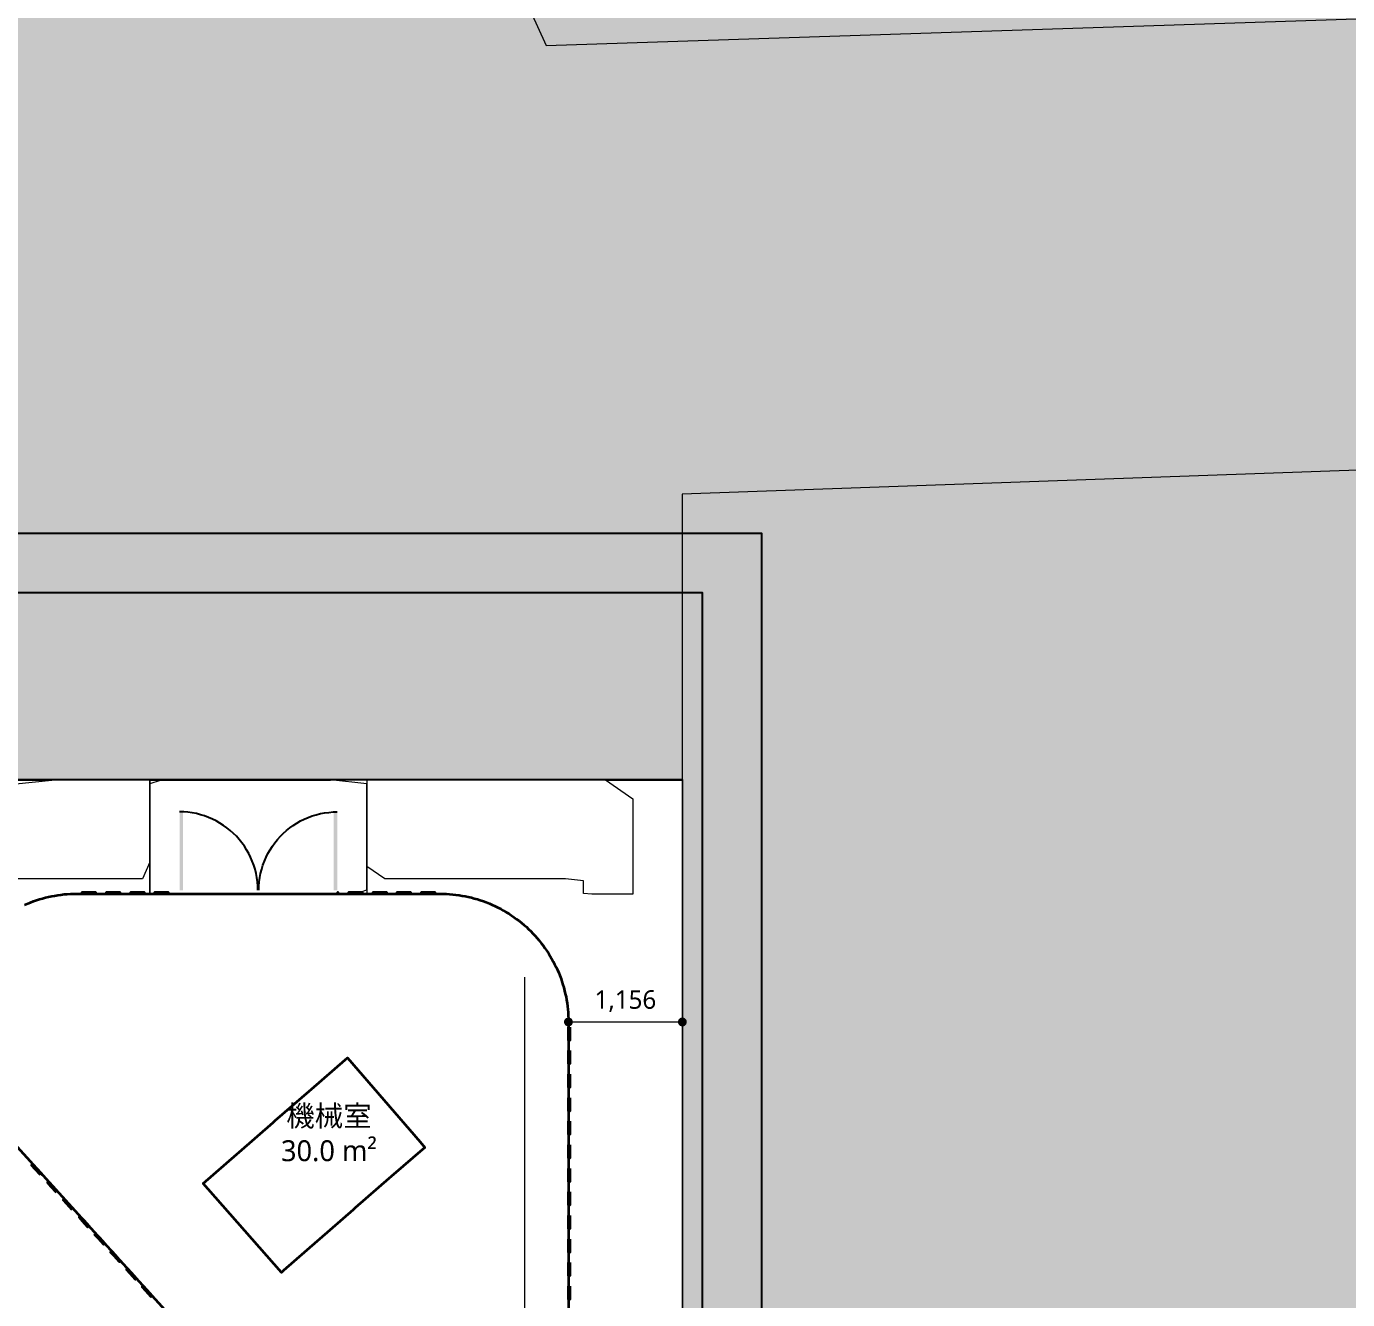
# Model space of a CAD drawing. Header units: millimetres. Extents: x -100577 to 287200, y -212120 to 238461.
# Drawn here: x 76641 to 90043, y 51632 to 64543 of the extents above; entities that cross this region are included whole.
import ezdxf

# ---------------------------------------------------------------- set-up
doc = ezdxf.new("R2010")
doc.units = ezdxf.units.MM
for name, color, linetype, lineweight in [('01_切断（構造・壁）', 7, 'Continuous', 35), ('04_切断（機械室などの塊）', 7, 'Continuous', 35), ('10_見えがかり', 7, 'Continuous', 13), ('30_敷地・外構', 8, 'Continuous', 9), ('50_寸法', 3, 'Continuous', 9), ('60_部屋名・面積', 7, 'Continuous', 13), ('90_図枠', 7, 'Continuous', 25)]:
    doc.layers.add(name, color=color, linetype=linetype, lineweight=lineweight)
doc.styles.add('JP', font='NotoSansCJKjp-Regular.otf')

msp = doc.modelspace()

# ---------------------------------------------------------------- hatches: boundary and pattern name
at = {"layer": '01_切断（構造・壁）'}
for points in [[(77289, 55763), (77342, 55763), (77342, 55757), (77342, 55748), (77289, 55748), (77207, 55748), (77207, 55754), (77207, 55763)], [(77535, 55763), (77588, 55763), (77588, 55757), (77588, 55748), (77535, 55748), (77453, 55748), (77453, 55754), (77453, 55763)], [(77780, 55763), (77834, 55763), (77834, 55757), (77834, 55748), (77780, 55748), (77699, 55748), (77699, 55754), (77699, 55763)], [(78026, 55763), (78080, 55763), (78080, 55757), (78080, 55748), (78026, 55748), (77945, 55748), (77945, 55754), (77945, 55763)], [(79799, 55763), (79799, 55763), (79801, 55763), (79801, 55757), (79801, 55748), (79799, 55748), (79799, 55748), (79799, 55758)], [(79993, 55763), (80047, 55763), (80047, 55757), (80047, 55747), (79993, 55747), (79912, 55748), (79912, 55753), (79912, 55763)], [(80239, 55762), (80292, 55762), (80292, 55757), (80292, 55747), (80239, 55747), (80157, 55747), (80157, 55753), (80157, 55762)], [(80485, 55762), (80538, 55762), (80538, 55757), (80538, 55747), (80485, 55747), (80403, 55747), (80403, 55753), (80403, 55762)], [(80731, 55762), (80784, 55762), (80784, 55756), (80784, 55747), (80731, 55747), (80649, 55747), (80649, 55753), (80649, 55762)], [(82154, 54395), (82154, 54314), (82154, 54260), (82149, 54260), (82139, 54260), (82139, 54314), (82139, 54395), (82145, 54395)], [(82154, 54157), (82154, 54075), (82154, 54022), (82149, 54022), (82139, 54022), (82139, 54075), (82139, 54157), (82145, 54157)], [(82154, 53918), (82154, 53836), (82154, 53783), (82149, 53783), (82139, 53783), (82139, 53836), (82139, 53918), (82145, 53918)], [(82154, 53679), (82154, 53597), (82154, 53544), (82149, 53544), (82139, 53544), (82139, 53597), (82139, 53679), (82145, 53679)], [(82154, 53440), (82154, 53358), (82154, 53305), (82148, 53305), (82139, 53305), (82139, 53358), (82139, 53440), (82145, 53440)], [(82154, 53201), (82154, 53119), (82154, 53066), (82148, 53066), (82139, 53066), (82139, 53119), (82139, 53201), (82145, 53201)], [(76784, 52896), (76729, 52956), (76694, 52996), (76698, 53000), (76705, 53006), (76741, 52967), (76796, 52906), (76791, 52902)], [(82154, 52962), (82154, 52881), (82154, 52827), (82148, 52827), (82139, 52827), (82139, 52881), (82139, 52962), (82145, 52962)], [(76945, 52719), (76890, 52780), (76854, 52819), (76858, 52823), (76865, 52829), (76901, 52790), (76956, 52729), (76951, 52725)], [(82154, 52723), (82154, 52642), (82154, 52588), (82148, 52588), (82139, 52588), (82139, 52642), (82139, 52723), (82145, 52723)], [(77105, 52543), (77050, 52603), (77014, 52643), (77019, 52647), (77025, 52653), (77061, 52613), (77116, 52553), (77112, 52549)], [(77222, 52437), (77277, 52376), (77272, 52372), (77265, 52366), (77211, 52427), (77211, 52427), (77175, 52466), (77179, 52470), (77186, 52476), (77222, 52437)], [(82154, 52485), (82154, 52403), (82154, 52350), (82148, 52350), (82139, 52350), (82139, 52403), (82139, 52485), (82145, 52485)], [(77382, 52260), (77437, 52200), (77433, 52196), (77426, 52190), (77371, 52250), (77371, 52250), (77335, 52290), (77339, 52294), (77346, 52300), (77382, 52260)], [(82154, 52246), (82154, 52164), (82154, 52111), (82148, 52111), (82139, 52111), (82139, 52164), (82139, 52246), (82145, 52246)], [(77542, 52084), (77597, 52023), (77593, 52019), (77586, 52013), (77531, 52074), (77531, 52074), (77495, 52113), (77500, 52117), (77506, 52123), (77542, 52084)], [(82154, 52007), (82154, 51925), (82154, 51872), (82148, 51872), (82139, 51872), (82139, 51925), (82139, 52007), (82145, 52007)], [(77703, 51907), (77758, 51847), (77753, 51843), (77746, 51837), (77692, 51897), (77692, 51897), (77656, 51936), (77660, 51940), (77667, 51947), (77703, 51907)], [(77863, 51731), (77918, 51670), (77914, 51666), (77907, 51660), (77852, 51720), (77816, 51760), (77820, 51764), (77827, 51770), (77863, 51731)], [(82154, 51768), (82154, 51686), (82154, 51633), (82148, 51633), (82139, 51633), (82139, 51686), (82139, 51768), (82145, 51768)]]:
    msp.add_hatch(color=7, dxfattribs=at).paths.add_polyline_path(points)
at = {"layer": '30_敷地・外構'}
msp.add_hatch(color=8, dxfattribs=at).paths.add_polyline_path([(203769, 214442), (243430, 177722), (287200, 133010), (281793, -51921), (240886, -149401), (236610, -153248), (133668, -201677), (129226, -203200), (92493, -208829), (80789, -210335), (60528, -212120), (29240, -207579), (4134, -203331), (-18461, -198214), (-25999, -196278), (-94564, -156949), (-100577, -152009), (-15558, -27277), (128293, -27286), (128295, 900), (83295, 903), (83298, 56906), (50292, 56910), (20297, 12904), (20298, 907), (3653, 908), (165571, 238461)])
h = msp.add_hatch(color=8, dxfattribs=at)
h.paths.add_polyline_path([(70282, 69208), (73678, 71132), (76317, 70450), (93200, 82502), (103771, 90731), (105768, 92615), (106777, 92004), (118470, 107202), (129044, 119708), (151079, 145305), (166377, 164634), (171339, 170679), (187222, 191434), (198287, 205506), (198078, 207155), (198177, 210842), (200714, 210457), (204131, 206947), (209556, 200562), (211126, 198649), (212482, 197237), (214840, 195221), (221884, 189362), (224838, 186553), (231279, 180241), (233222, 178925), (234263, 178290), (238253, 175499), (239941, 174138), (238464, 171834), (214170, 143332), (209158, 139971), (184288, 106392), (183979, 101792), (187006, 98886), (183026, 93882), (165710, 106978), (169774, 111252), (174631, 107899), (178917, 108658), (203772, 141801), (210006, 145863), (226839, 165530), (229045, 168160), (228927, 173575), (225566, 172052), (219062, 168983), (203918, 160611), (202180, 160000), (200039, 159685), (197647, 159569), (191232, 159714), (183101, 159307), (180096, 159014), (168070, 160235), (162297, 151659), (173068, 147577), (172196, 145262), (160706, 149611), (132461, 116785), (121949, 104357), (112883, 92798), (110862, 90177), (104210, 83405), (97491, 77480), (91406, 72674), (81313, 65672), (81914, 64349), (188765, 67869), (246789, 67840), (246782, 63340), (205026, 63372), (201918, 60300), (196541, 60911), (193812, 63375), (188843, 63379), (126860, 61341), (83293, 59800), (83292, 56906), (50292, 56910), (20297, 12904), (20297, 12689), (15591, 3143), (14532, 522), (14418, -2475), (17720, -43184), (25175, -42918), (79835, -42007), (146151, -40579), (241235, -38179), (246311, -38103), (247627, -49077), (261713, -83458), (157802, -94080), (165059, -133727), (125695, -141051), (124858, -140143), (118888, -141941), (123034, -155933), (127771, -172228), (146551, -170017), (170292, -167511), (174822, -166336), (176248, -172157), (171365, -173432), (147215, -175970), (104093, -181702), (47871, -189958), (8835, -196640), (5104, -198424), (4305, -197393), (3768, -190338), (6823, -189844), (32763, -185394), (35343, -181411), (31434, -162226), (28769, -160898), (-9298, -166488), (-10933, -168206), (-6545, -190414), (-10493, -191063), (-16166, -162327), (-26790, -120042), (-7087, -114418), (18234, -108159), (19924, -105794), (14653, -79967), (13291, -79523), (-25792, -92481), (-55265, -101098), (-56831, -103919), (-41582, -164299), (-39302, -166240), (-28153, -163917), (-27141, -168806), (-41869, -171872), (-45676, -172876), (-47156, -168101), (-45927, -165399), (-61931, -102078), (-67560, -103570), (-63454, -97546), (-48680, -93970), (-27191, -87693), (-10340, -82620), (13576, -74692), (11129, -62713), (4852, -55163), (-7350, -55899), (-35297, -58585), (-37038, -58790), (-28960, -46939), (-8208, -44936), (7056, -44015), (3105, -3032), (841, -3218), (7523, 6586), (10188, 6878), (11706, 9733), (14902, 15113), (16647, 17889), (22188, 25269), (30756, 36199), (31078, 37246), (31976, 38564), (31568, 38842), (31589, 38911), (30327, 40042), (49726, 68503)])
h.paths.add_polyline_path([(249687, -79170), (252259, -74874), (242638, -51401), (239776, -49214), (181561, -50672), (180362, -51600), (186760, -82836), (189880, -85279)], flags=0)
h.paths.add_polyline_path([(122432, -172857), (117492, -157794), (113402, -143592), (102609, -146842), (107949, -173033), (109906, -174334)], flags=0)
h.paths.add_polyline_path([(102997, -140548), (124602, -135154), (156696, -129184), (157833, -127530), (155666, -115697), (153986, -115090), (100254, -125532), (98538, -126917), (100982, -138868)], flags=0)
h.paths.add_polyline_path([(181054, -86178), (182290, -83402), (175966, -52507), (173537, -50882), (151096, -51446), (149632, -53415), (155735, -84812), (159728, -88359)], flags=0)
h.paths.add_polyline_path([(99494, -121611), (153219, -111162), (154579, -109775), (152277, -97195), (149896, -96120), (96587, -107524), (94891, -109028), (97242, -120535)], flags=0)
h.paths.add_polyline_path([(75897, -176990), (78242, -179444), (101889, -175966), (103551, -173925), (87364, -94627), (84320, -93101), (61965, -97605), (60073, -99694), (67162, -133433)], flags=0)
h.paths.add_polyline_path([(95750, -103619), (148859, -92259), (150734, -89645), (148254, -79377), (145045, -77400), (93522, -88309), (91196, -90896), (93506, -102243)], flags=0)
h.paths.add_polyline_path([(43383, -180823), (48032, -183882), (70055, -180647), (71982, -177742), (63246, -134235), (56562, -102429), (52408, -99534), (29809, -104087), (28183, -106324)], flags=0)
h.paths.add_polyline_path([(89322, -81754), (91291, -82656), (145232, -71229), (146664, -69541), (143755, -54562), (140928, -51687), (84918, -52894), (83660, -53993)], flags=0)
h.paths.add_polyline_path([(26105, -96137), (28627, -98207), (83132, -87229), (85409, -85025), (82983, -73164), (80492, -71618), (25091, -79979), (23284, -82315)], flags=0)
h.paths.add_polyline_path([(8662, -116697), (16956, -155944), (19718, -157182), (28042, -155956), (29652, -153514), (21590, -113993), (19195, -112036), (11433, -113953)], flags=0)
h.paths.add_polyline_path([(-14901, -146868), (-13247, -153270), (-11596, -160014), (-10031, -161553), (11083, -158450), (13058, -154408), (5242, -117420), (2043, -116282), (-6056, -118287), (-18134, -121727), (-20359, -125135)], flags=0)
h.paths.add_polyline_path([(21655, -74326), (23827, -76130), (79893, -67671), (81368, -65237), (79190, -54559), (77564, -53035), (26041, -53902), (19126, -61936)], flags=0)
h.paths.add_polyline_path([(189981, 189290), (174073, 168504), (169859, 162049), (180101, 161023), (182960, 161292), (191203, 161711), (197626, 161561), (199848, 161671), (201703, 161947), (203092, 162440), (218117, 170742), (225532, 174554), (228862, 176201), (228828, 177752), (222409, 184046), (219561, 186746), (212587, 192549), (210073, 194689), (208505, 196332), (206877, 198317), (203663, 202101), (200069, 202133)], flags=0)
h.paths.add_polyline_path([(11099, -3879), (11053, -3475), (10631, -2734), (9457, -2858), (9313, -4172), (12772, -42208), (13097, -42586), (13413, -42770), (14294, -42686), (14446, -42064)], flags=0)
at = {"layer": '40_建具'}
for points in [[(78194, 55783), (78230, 55783), (78230, 56578), (78194, 56578)], [(79794, 55783), (79758, 55783), (79758, 56578), (79794, 56578)]]:
    msp.add_hatch(color=7, dxfattribs=at).paths.add_polyline_path(points)
at = {"layer": '50_寸法'}
for points in [[(82175, 54419), (82169, 54413), (82161, 54408), (82153, 54404), (82145, 54403), (82136, 54402), (82127, 54404), (82119, 54407), (82111, 54412), (82105, 54418), (82100, 54426), (82097, 54434), (82095, 54442), (82095, 54451), (82096, 54460), (82099, 54468), (82104, 54475), (82110, 54482), (82118, 54487), (82126, 54490), (82134, 54492), (82143, 54492), (82152, 54491), (82160, 54487), (82167, 54483), (82174, 54476), (82179, 54469), (82182, 54461), (82184, 54452), (82184, 54444), (82183, 54435), (82179, 54427)], [(83330, 54419), (83324, 54413), (83317, 54408), (83309, 54404), (83300, 54403), (83291, 54402), (83283, 54404), (83274, 54407), (83267, 54412), (83261, 54418), (83256, 54425), (83252, 54434), (83250, 54442), (83250, 54451), (83252, 54460), (83255, 54468), (83260, 54475), (83266, 54482), (83273, 54487), (83281, 54490), (83290, 54492), (83299, 54492), (83307, 54491), (83316, 54487), (83323, 54482), (83329, 54476), (83334, 54469), (83338, 54461), (83340, 54452), (83340, 54444), (83338, 54435), (83335, 54427)]]:
    msp.add_hatch(color=7, dxfattribs=at).paths.add_polyline_path(points)

# ---------------------------------------------------------------- linework, layer by layer
at = {"layer": '01_切断（構造・壁）'}
for points in [[(77289, 55763), (77342, 55763), (77342, 55757), (77342, 55748), (77289, 55748), (77207, 55748), (77207, 55754), (77207, 55763), (77289, 55763)], [(77535, 55763), (77588, 55763), (77588, 55757), (77588, 55748), (77535, 55748), (77453, 55748), (77453, 55754), (77453, 55763), (77535, 55763)], [(77780, 55763), (77834, 55763), (77834, 55757), (77834, 55748), (77780, 55748), (77699, 55748), (77699, 55754), (77699, 55763), (77780, 55763)], [(78026, 55763), (78080, 55763), (78080, 55757), (78080, 55748), (78026, 55748), (77945, 55748), (77945, 55754), (77945, 55763), (78026, 55763)], [(79799, 55763), (79799, 55763), (79801, 55763), (79801, 55757), (79801, 55748), (79799, 55748), (79799, 55748), (79799, 55758), (79799, 55763)], [(79993, 55763), (80047, 55763), (80047, 55757), (80047, 55747), (79993, 55747), (79912, 55748), (79912, 55753), (79912, 55763), (79993, 55763)], [(80239, 55762), (80292, 55762), (80292, 55757), (80292, 55747), (80239, 55747), (80157, 55747), (80157, 55753), (80157, 55762), (80239, 55762)], [(80485, 55762), (80538, 55762), (80538, 55757), (80538, 55747), (80485, 55747), (80403, 55747), (80403, 55753), (80403, 55762), (80485, 55762)], [(80731, 55762), (80784, 55762), (80784, 55756), (80784, 55747), (80731, 55747), (80649, 55747), (80649, 55753), (80649, 55762), (80731, 55762)], [(82154, 54395), (82154, 54314), (82154, 54260), (82149, 54260), (82139, 54260), (82139, 54314), (82139, 54395), (82145, 54395), (82154, 54395)], [(82154, 54157), (82154, 54075), (82154, 54022), (82149, 54022), (82139, 54022), (82139, 54075), (82139, 54157), (82145, 54157), (82154, 54157)], [(82154, 53918), (82154, 53836), (82154, 53783), (82149, 53783), (82139, 53783), (82139, 53836), (82139, 53918), (82145, 53918), (82154, 53918)], [(82154, 53679), (82154, 53597), (82154, 53544), (82149, 53544), (82139, 53544), (82139, 53597), (82139, 53679), (82145, 53679), (82154, 53679)], [(82154, 53440), (82154, 53358), (82154, 53305), (82148, 53305), (82139, 53305), (82139, 53358), (82139, 53440), (82145, 53440), (82154, 53440)], [(82154, 53201), (82154, 53119), (82154, 53066), (82148, 53066), (82139, 53066), (82139, 53119), (82139, 53201), (82145, 53201), (82154, 53201)], [(76784, 52896), (76729, 52956), (76694, 52996), (76698, 53000), (76705, 53006), (76741, 52967), (76796, 52906), (76791, 52902), (76784, 52896)], [(82154, 52962), (82154, 52881), (82154, 52827), (82148, 52827), (82139, 52827), (82139, 52881), (82139, 52962), (82145, 52962), (82154, 52962)], [(76945, 52719), (76890, 52780), (76854, 52819), (76858, 52823), (76865, 52829), (76901, 52790), (76956, 52729), (76951, 52725), (76945, 52719)], [(82154, 52723), (82154, 52642), (82154, 52588), (82148, 52588), (82139, 52588), (82139, 52642), (82139, 52723), (82145, 52723), (82154, 52723)], [(77105, 52543), (77050, 52603), (77014, 52643), (77019, 52647), (77025, 52653), (77061, 52613), (77116, 52553), (77112, 52549), (77105, 52543)], [(77222, 52437), (77277, 52376), (77272, 52372), (77265, 52366), (77211, 52427), (77211, 52427), (77175, 52466), (77179, 52470), (77186, 52476), (77222, 52437), (77222, 52437)], [(82154, 52485), (82154, 52403), (82154, 52350), (82148, 52350), (82139, 52350), (82139, 52403), (82139, 52485), (82145, 52485), (82154, 52485)], [(77382, 52260), (77437, 52200), (77433, 52196), (77426, 52190), (77371, 52250), (77371, 52250), (77335, 52290), (77339, 52294), (77346, 52300), (77382, 52260), (77382, 52260)], [(82154, 52246), (82154, 52164), (82154, 52111), (82148, 52111), (82139, 52111), (82139, 52164), (82139, 52246), (82145, 52246), (82154, 52246)], [(77542, 52084), (77597, 52023), (77593, 52019), (77586, 52013), (77531, 52074), (77531, 52074), (77495, 52113), (77500, 52117), (77506, 52123), (77542, 52084), (77542, 52084)], [(82154, 52007), (82154, 51925), (82154, 51872), (82148, 51872), (82139, 51872), (82139, 51925), (82139, 52007), (82145, 52007), (82154, 52007)], [(77703, 51907), (77758, 51847), (77753, 51843), (77746, 51837), (77692, 51897), (77692, 51897), (77656, 51936), (77660, 51940), (77667, 51947), (77703, 51907), (77703, 51907)], [(77863, 51731), (77918, 51670), (77914, 51666), (77907, 51660), (77852, 51720), (77816, 51760), (77820, 51764), (77827, 51770), (77863, 51731), (77863, 51731)], [(82154, 51768), (82154, 51686), (82154, 51633), (82148, 51633), (82139, 51633), (82139, 51686), (82139, 51768), (82145, 51768), (82154, 51768)]]:
    msp.add_lwpolyline(points, dxfattribs=at)
at = {"layer": '04_切断（機械室などの塊）'}
for points in [[(76623, 55635), (76654, 55649), (76682, 55660), (76713, 55672), (76742, 55681), (76774, 55692), (76803, 55700), (76835, 55709), (76865, 55716), (76898, 55723), (76927, 55728), (76961, 55734), (76990, 55738), (77024, 55742), (77054, 55744), (77088, 55746), (77118, 55747), (77151, 55748), (78880, 55748), (80840, 55747), (80870, 55747)], [(80870, 55747), (80903, 55746), (80933, 55744), (80967, 55741), (80997, 55737), (81030, 55733), (81060, 55728), (81093, 55722), (81122, 55716), (81156, 55708), (81184, 55700), (81217, 55691), (81245, 55682), (81278, 55671), (81305, 55661), (81337, 55648), (81364, 55636), (81395, 55623), (81422, 55609), (81452, 55594), (81478, 55579), (81508, 55562), (81533, 55546), (81562, 55528), (81586, 55511), (81614, 55491), (81638, 55473), (81664, 55452), (81687, 55433), (81713, 55411), (81734, 55390), (81759, 55367), (81779, 55345), (81803, 55320), (81822, 55298), (81844, 55272), (81863, 55248), (81884, 55222), (81901, 55197), (81920, 55170), (81936, 55144), (81955, 55116), (81969, 55090), (81986, 55060), (81999, 55033), (82015, 55003), (82027, 54976), (82041, 54945), (82051, 54917), (82064, 54885), (82073, 54857), (82084, 54825), (82092, 54796), (82101, 54763), (82107, 54734), (82115, 54701), (82120, 54671), (82125, 54638), (82129, 54608), (82133, 54575), (82135, 54545), (82138, 54511), (82139, 54481), (82139, 54447), (82139, 52544), (82139, 50387)], [(78777, 53108), (78800, 53128), (79143, 53427), (79166, 53447), (79509, 53746), (79532, 53766), (79876, 54063), (79899, 54083), (80634, 53231), (80683, 53175), (80341, 52879), (80318, 52859), (79977, 52562), (79954, 52543), (79613, 52245), (79590, 52225), (79250, 51927), (79228, 51907), (78485, 52752), (78435, 52808), (78777, 53108)], [(78148, 51417), (76189, 53574)]]:
    msp.add_lwpolyline(points, dxfattribs=at)
at = {"layer": '10_見えがかり'}
for points in [[(76096, 56820), (76931, 56903), (77894, 56903), (77894, 56276), (77894, 56067), (77819, 55900), (77444, 55900), (77069, 55900), (76319, 55900), (76096, 55983)], [(76096, 56901), (76881, 56901)], [(77896, 56866), (78000, 56901), (78139, 56901), (78279, 56901), (78418, 56901), (78697, 56901)], [(77896, 56900), (77991, 56900)], [(78697, 56901), (78837, 56901), (79116, 56901), (79255, 56901), (79395, 56901), (79534, 56901), (79673, 56901), (79727, 56901)], [(79727, 56903), (82515, 56903), (82794, 56709), (82794, 56468), (82794, 56226), (82794, 55984), (82794, 55743), (82689, 55743), (82585, 55743), (82480, 55743), (82376, 55743), (82292, 55749), (82292, 55782), (82292, 55814), (82292, 55847), (82292, 55879), (82109, 55899), (81651, 55899), (81193, 55899), (80735, 55899), (80277, 55899), (80094, 56025), (80094, 56234), (80094, 56443), (80094, 56652), (80094, 56861), (79727, 56903)], [(80092, 56859), (80092, 56762), (80092, 56622), (80092, 56483), (80092, 56343), (80092, 56204), (80092, 56064), (80092, 55925), (80092, 55785), (80032, 55765)], [(82523, 56900), (83292, 56900), (83291, 44906), (82291, 44906), (82291, 44548)], [(77943, 55750), (77896, 55750), (77896, 55889), (77896, 56029), (77896, 56067)], [(76751, 55687), (76712, 55675), (76675, 55659)], [(76855, 55715), (76835, 55712), (76796, 55700)], [(77064, 55747), (77024, 55745), (77004, 55741)], [(77205, 55751), (77151, 55751), (77103, 55749)], [(77451, 55751), (77344, 55751)], [(77697, 55751), (77590, 55751)], [(77894, 55751), (77836, 55751)], [(79910, 55750), (79848, 55750), (79821, 55750)], [(80155, 55750), (80049, 55750)], [(80401, 55750), (80294, 55750)], [(80944, 55745), (80904, 55749), (80818, 55749)], [(81071, 55728), (81031, 55736), (80990, 55740)], [(81176, 55705), (81156, 55711), (81116, 55719)], [(81356, 55642), (81338, 55651), (81319, 55658)], [(81526, 55553), (81509, 55565), (81491, 55574)], [(81681, 55440), (81666, 55455), (81650, 55466)], [(81818, 55306), (81805, 55322), (81790, 55336)], [(81944, 55136), (81923, 55171), (81910, 55187)], [(82006, 55025), (81989, 55062), (81968, 55096)], [(82057, 54908), (82043, 54946), (82026, 54983)], [(82096, 54786), (82086, 54826), (82073, 54864)], [(82120, 54681), (82117, 54702), (82108, 54741)], [(82141, 54470), (82141, 54511), (82138, 54531)], [(76634, 53079), (76701, 53005)], [(82141, 52964), (82141, 53016)], [(76795, 52903), (76862, 52829)], [(82141, 52725), (82141, 52825)], [(76955, 52726), (77022, 52652)], [(77115, 52549), (77182, 52476)], [(82142, 52487), (82142, 52586)], [(77276, 52373), (77343, 52299)], [(82142, 52248), (82142, 52348)], [(77436, 52196), (77503, 52123)], [(77596, 52020), (77663, 51946)], [(82142, 52009), (82142, 52109)], [(82142, 51770), (82142, 51870)], [(77757, 51843), (77824, 51769)], [(77917, 51667), (77984, 51593)]]:
    msp.add_lwpolyline(points, dxfattribs=at)
at = {"layer": '30_敷地・外構'}
for points in [[(236610, -153248), (133668, -201677), (129226, -203200), (92493, -208829), (80789, -210335), (60528, -212120), (29240, -207579), (4134, -203331), (-18461, -198214), (-25999, -196278), (-94564, -156949), (-100577, -152009), (-15558, -27277), (128293, -27286), (128295, 900), (83295, 903), (83298, 56906), (50292, 56910), (20297, 12904), (20298, 907), (3653, 908), (165571, 238461)], [(81313, 65672), (81914, 64349), (188765, 67869)], [(188843, 63379), (126860, 61341), (83293, 59800), (83292, 56906), (50292, 56910), (20297, 12904), (20297, 12689), (15591, 3143), (14532, 522), (14418, -2475), (17720, -43184), (25175, -42918), (79835, -42007), (146151, -40579), (241235, -38179)], [(83295, 56903), (83292, 900), (20301, 904), (20300, 12903), (50294, 56907), (83295, 56903)], [(80094, 56903), (80094, 56855), (80094, 56807), (80094, 56759), (80094, 56710), (80094, 56662), (80094, 56614), (80094, 56566), (80094, 56518), (80094, 56470), (80094, 56422), (80094, 56373), (80094, 56325), (80094, 56277), (80094, 56229), (80094, 56181), (80094, 56133), (80094, 56085), (80094, 56036), (80094, 55988), (80094, 55940), (80094, 55892), (80094, 55844), (80094, 55796), (80094, 55747), (80002, 55747), (79910, 55748), (79819, 55748), (79727, 55748), (79635, 55748), (79544, 55748), (79452, 55748), (79360, 55748), (79269, 55748), (79177, 55748), (79085, 55748), (78994, 55748), (78902, 55748), (78810, 55748), (78719, 55748), (78627, 55748), (78535, 55748), (78444, 55748), (78352, 55748), (78260, 55748), (78169, 55748), (78077, 55748), (77985, 55748), (77894, 55748), (77894, 55796), (77894, 55844), (77894, 55892), (77894, 55940), (77894, 55989), (77894, 56037), (77894, 56085), (77894, 56133), (77894, 56181), (77894, 56229), (77894, 56277), (77894, 56326), (77894, 56374), (77894, 56422), (77894, 56470), (77894, 56518), (77894, 56566), (77894, 56614), (77894, 56663), (77894, 56711), (77894, 56759), (77894, 56807), (77894, 56855), (77894, 56903), (77986, 56903), (78077, 56903), (78169, 56903), (78261, 56903), (78352, 56903), (78444, 56903), (78536, 56903), (78627, 56903), (78719, 56903), (78811, 56903), (78902, 56903), (78994, 56903), (79086, 56903), (79177, 56903), (79269, 56903), (79361, 56903), (79452, 56903), (79544, 56903), (79636, 56903), (79727, 56903), (79819, 56903), (79911, 56903), (80002, 56903), (80094, 56903)], [(81695, 54903), (81695, 47903), (81694, 42903), (80694, 39503)]]:
    msp.add_lwpolyline(points, dxfattribs=at)
at = {"layer": '40_建具'}
for points in [[(78989, 55783), (78988, 55826), (78984, 55869), (78978, 55912), (78970, 55954), (78960, 55996), (78947, 56037), (78932, 56077), (78915, 56117), (78896, 56156), (78875, 56193), (78852, 56229), (78827, 56264), (78800, 56298), (78771, 56330), (78741, 56360), (78709, 56389), (78675, 56416), (78640, 56441), (78604, 56464), (78566, 56486), (78528, 56505), (78488, 56522), (78448, 56537), (78407, 56549), (78365, 56560), (78322, 56568), (78280, 56574), (78237, 56577), (78194, 56578)], [(78999, 55783), (79000, 55826), (79003, 55869), (79009, 55912), (79017, 55954), (79028, 55996), (79040, 56037), (79055, 56077), (79072, 56117), (79091, 56156), (79113, 56193), (79136, 56229), (79161, 56264), (79188, 56298), (79217, 56330), (79247, 56360), (79279, 56389), (79313, 56416), (79348, 56441), (79384, 56464), (79421, 56486), (79460, 56505), (79500, 56522), (79540, 56537), (79581, 56549), (79623, 56560), (79665, 56568), (79708, 56573), (79751, 56577), (79794, 56578)]]:
    msp.add_lwpolyline(points, dxfattribs=at)
at = {"layer": '50_寸法'}
msp.add_lwpolyline([(82139, 54447), (83295, 54447)], dxfattribs=at)
at = {"layer": '90_図枠'}
for points in [[(0, 0), (84100, 0), (84100, 59400), (0, 59400)], [(600, 600), (83500, 600), (83500, 58800), (600, 58800)]]:
    msp.add_lwpolyline(points, close=True, dxfattribs=at)

# ---------------------------------------------------------------- texts
at = {"layer": '50_寸法', "insert": (82717, 54547), "char_height": 187.9, "attachment_point": 8, "rotation": 359.9968, "style": 'JP'}
msp.add_mtext('1,156', dxfattribs=at)
at = {"layer": '60_部屋名・面積', "insert": (79710, 53316), "char_height": 211.7, "attachment_point": 5, "style": 'JP'}
msp.add_mtext('機械室\\P30.0 m²', dxfattribs=at)

doc.saveas('drawing.dxf')
